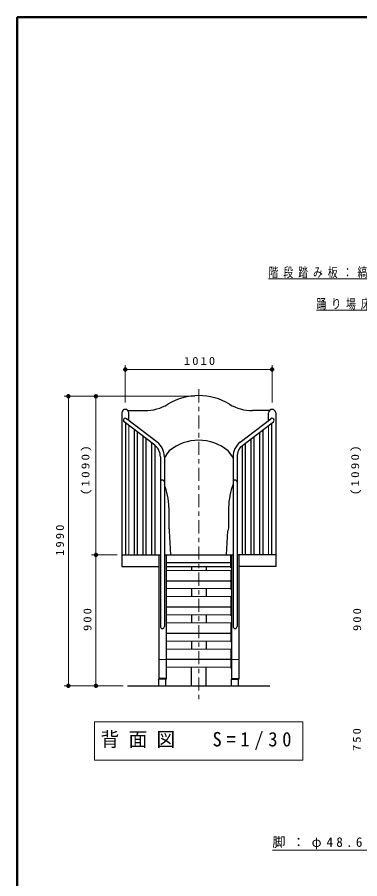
# Model space of a CAD drawing. Units: millimetres on the paper, scale 1:30. Extents: x -365 to 0, y -47 to 257.
# Drawn here: x -365 to -286.5, y 59.6 to 257 of the extents above; entities that cross this region are included whole.
import ezdxf

# ---------------------------------------------------------------- set-up
doc = ezdxf.new("R2010")
doc.units = ezdxf.units.MM
doc.linetypes.add('USER2', pattern=[6, 3, -1, 1, -1])
doc.layers.add('LY_1', color=7, linetype='Continuous', lineweight=13)
doc.layers.add('LY_2', color=7, linetype='Continuous', lineweight=13)
doc.styles.add('ＭＳ ゴシック', font='')
doc.styles.get('ＭＳ ゴシック').set_extended_font_data('MS Gothic')

# ---------------------------------------------------------------- blocks, each defined once
blk = doc.blocks.new('filled_dot')
at = {"color": 0, "linetype": 'Continuous', "lineweight": -2, "const_width": 1.25}
blk.add_lwpolyline([(-0.625, 0, 1), (0.625, 0, 1)], format="xyb", close=True, dxfattribs=at)

msp = doc.modelspace()

# ---------------------------------------------------------------- linework, layer by layer
at = {"layer": 'LY_1'}
for p, q in [((-307.373, 197.079), (-265.118, 197.079)), ((-296.389, 189.867), (-254.258, 189.867)), ((-340.217, 168.767), (-340.217, 177.313)), ((-340.217, 176.313), (-306.551, 176.313)), ((-306.551, 168.767), (-306.551, 177.313)), ((-324.384, 170.167), (-354.273, 170.167)), ((-353.273, 103.836), (-353.273, 170.167)), ((-346.956, 133.836), (-346.956, 170.167)), ((-339.412, 133.836), (-339.412, 163.481)), ((-307.356, 133.836), (-307.356, 163.481)), ((-342.051, 133.836), (-347.956, 133.836)), ((-346.956, 103.836), (-346.956, 133.836)), ((-330.784, 130.268), (-315.984, 130.268)), ((-330.784, 130.268), (-330.784, 125.882)), ((-315.984, 130.268), (-315.984, 125.882)), ((-330.884, 128.049), (-330.784, 128.049)), ((-315.884, 128.049), (-315.984, 128.049)), ((-330.884, 125.882), (-330.784, 125.882)), ((-330.784, 126.096), (-315.984, 126.096)), ((-315.884, 125.882), (-315.984, 125.882)), ((-330.784, 124.268), (-315.984, 124.268)), ((-330.784, 124.268), (-330.784, 119.882)), ((-315.984, 124.268), (-315.984, 119.882)), ((-330.884, 122.049), (-330.784, 122.049)), ((-315.884, 122.049), (-315.984, 122.049)), ((-330.884, 119.882), (-330.784, 119.882)), ((-330.784, 120.096), (-315.984, 120.096)), ((-315.884, 119.882), (-315.984, 119.882)), ((-330.784, 118.268), (-315.984, 118.268)), ((-330.784, 118.268), (-330.784, 113.882)), ((-315.984, 118.268), (-315.984, 113.882)), ((-330.884, 116.049), (-330.784, 116.049)), ((-315.884, 116.049), (-315.984, 116.049)), ((-330.884, 113.882), (-330.784, 113.882)), ((-330.784, 114.096), (-315.984, 114.096)), ((-315.884, 113.882), (-315.984, 113.882)), ((-330.784, 112.268), (-315.984, 112.268)), ((-330.784, 112.268), (-330.784, 107.882)), ((-315.984, 112.268), (-315.984, 107.882)), ((-332.551, 109.883), (-330.884, 109.883)), ((-330.884, 110.049), (-330.784, 110.049)), ((-315.884, 110.049), (-315.984, 110.049)), ((-315.884, 109.883), (-314.217, 109.883)), ((-330.884, 107.882), (-330.784, 107.882)), ((-330.784, 108.096), (-315.984, 108.096)), ((-315.884, 107.882), (-315.984, 107.882)), ((-340.717, 103.836), (-354.273, 103.836)), ((-347.284, 95.601), (-347.284, 86.801)), ((-299.484, 95.601), (-347.284, 95.601)), ((-299.484, 86.801), (-299.484, 95.601)), ((-347.284, 86.801), (-299.484, 86.801)), ((-306.492, 66.196), (-273.366, 66.196))]:
    msp.add_line(p, q, dxfattribs=at)
at = {"layer": 'LY_1', "linetype": 'USER2'}
msp.add_line((-323.384, 171.76), (-323.384, 99.941), dxfattribs=at)
at = {"layer": 'LY_1', "lineweight": 25}
for p, q in [((-341.027, 166.359), (-341.027, 133.836)), ((-339.621, 166.881), (-335.732, 166.881)), ((-339.407, 164.619), (-339.407, 166.359)), ((-307.148, 166.881), (-311.036, 166.881)), ((-307.361, 164.619), (-307.361, 166.359)), ((-305.741, 166.359), (-305.741, 133.836)), ((-333.461, 158.932), (-340.495, 164.309)), ((-340.125, 133.836), (-340.125, 164.026)), ((-332.911, 159.652), (-339.945, 165.029)), ((-313.858, 159.652), (-306.824, 165.029)), ((-313.307, 158.932), (-306.273, 164.309)), ((-306.643, 133.836), (-306.643, 164.026)), ((-338.125, 133.836), (-338.125, 162.497)), ((-337.402, 133.836), (-337.402, 161.944)), ((-309.367, 133.836), (-309.367, 161.944)), ((-308.643, 133.836), (-308.643, 162.497)), ((-336.125, 133.836), (-336.125, 160.968)), ((-335.402, 133.836), (-335.402, 160.415)), ((-311.367, 133.836), (-311.367, 160.415)), ((-310.643, 133.836), (-310.643, 160.968)), ((-334.125, 133.836), (-334.125, 159.439)), ((-333.402, 133.836), (-333.402, 158.886)), ((-313.367, 133.836), (-313.367, 158.886)), ((-312.643, 133.836), (-312.643, 159.439)), ((-332.171, 156.32), (-332.171, 117.416)), ((-331.264, 156.32), (-331.264, 117.416)), ((-315.504, 156.32), (-315.504, 117.416)), ((-314.597, 156.32), (-314.597, 117.416)), ((-330.215, 144.719), (-330.215, 139.926)), ((-316.553, 144.719), (-316.553, 139.926)), ((-329.784, 133.836), (-330.073, 139.348)), ((-316.984, 133.836), (-316.695, 139.348)), ((-341.051, 133.836), (-341.051, 131.169)), ((-341.051, 133.836), (-332.171, 133.836)), ((-332.551, 133.836), (-332.551, 105.352)), ((-331.264, 133.836), (-315.504, 133.836)), ((-330.884, 133.836), (-330.884, 105.352)), ((-330.784, 130.836), (-330.784, 133.836)), ((-315.984, 130.836), (-315.984, 133.836)), ((-315.884, 133.836), (-315.884, 105.352)), ((-305.717, 133.836), (-314.597, 133.836)), ((-314.217, 133.836), (-314.217, 105.352)), ((-305.717, 133.836), (-305.717, 131.169)), ((-341.051, 131.169), (-332.551, 131.169)), ((-330.884, 130.836), (-330.784, 130.836)), ((-330.784, 132.096), (-315.984, 132.096)), ((-330.784, 131.169), (-315.984, 131.169)), ((-325.077, 131.169), (-325.077, 130.268)), ((-321.691, 131.169), (-321.691, 130.268)), ((-315.884, 130.836), (-315.984, 130.836)), ((-305.717, 131.169), (-314.217, 131.169)), ((-315.984, 127.836), (-330.784, 127.836)), ((-325.077, 126.096), (-325.077, 124.268)), ((-321.691, 126.096), (-321.691, 124.268)), ((-315.984, 121.836), (-330.784, 121.836)), ((-325.077, 120.096), (-325.077, 118.268)), ((-321.691, 120.096), (-321.691, 118.268)), ((-315.984, 115.836), (-330.784, 115.836)), ((-325.077, 114.096), (-325.077, 112.268)), ((-321.691, 114.096), (-321.691, 112.268)), ((-315.984, 109.836), (-330.784, 109.836)), ((-325.077, 103.836), (-325.077, 108.096)), ((-321.691, 103.836), (-321.691, 108.096)), ((-330.884, 105.502), (-332.551, 105.502)), ((-330.884, 105.352), (-332.551, 105.352)), ((-332.527, 103.836), (-332.527, 105.352)), ((-330.907, 103.836), (-330.907, 105.352)), ((-315.884, 105.502), (-314.217, 105.502)), ((-315.884, 105.352), (-314.217, 105.352)), ((-315.861, 103.836), (-315.861, 105.352)), ((-314.241, 103.836), (-314.241, 105.352)), ((-339.717, 103.836), (-307.051, 103.836))]:
    msp.add_line(p, q, dxfattribs=at)
for centre, radius, start, end in [((-323.384, 156.651), 13.662, 58.9303, 121.0697), ((-335.732, 177.144), 10.264, 270, 301.0697), ((-311.036, 177.144), 10.264, 238.9303, 270), ((-340.217, 166.359), 0.81, 0, 180), ((-306.551, 166.359), 0.81, 0, 180), ((-340.22, 164.669), 0.453, 52.6028, 232.6028), ((-306.548, 164.669), 0.453, 307.3972, 127.3972), ((-323.384, 149.477), 10.604, 50.54221, 129.45779), ((-335.458, 156.32), 3.287, 0, 52.6028), ((-335.458, 156.32), 4.194, 0, 52.6028), ((-311.311, 156.32), 4.194, 127.3972, 180), ((-311.311, 156.32), 3.287, 127.3972, 180), ((-325.086, 153.039), 6.838, 137.44333, 154.61893), ((-321.682, 153.039), 6.838, 25.38107, 42.55667), ((-331.717, 150.502), 0.453, 0, 180), ((-347.3, 144.133), 17.095, 1.96504, 20.27221), ((-299.468, 144.133), 17.095, 159.72779, 178.03495), ((-315.051, 150.502), 0.453, 360, 180), ((-331.347, 139.34), 1.274, 0.33599, 27.33567), ((-315.421, 139.34), 1.274, 152.66433, 179.66401), ((-331.717, 117.416), 0.453, 180, 0), ((-315.051, 117.416), 0.453, 180, 0)]:
    msp.add_arc(centre, radius, start, end, dxfattribs=at)
at = {"layer": 'LY_2', "lineweight": 50}
for p, q in [((0, 257), (-365, 257)), ((-365, 257), (-365, 0))]:
    msp.add_line(p, q, dxfattribs=at)

# ---------------------------------------------------------------- block references
at = {"layer": 'LY_1', "xscale": 0.4, "yscale": 0.4}
msp.add_blockref('filled_dot', (-340.217, 176.313), dxfattribs=at)
for p, rotation in [((-306.551, 176.313), 180), ((-353.273, 170.167), 270), ((-346.956, 170.167), 270), ((-346.956, 133.836), 270), ((-346.956, 133.836), 90), ((-353.273, 103.836), 90), ((-346.956, 103.836), 90)]:
    msp.add_blockref('filled_dot', p, dxfattribs=dict(at, rotation=rotation))

# ---------------------------------------------------------------- texts
at = {"layer": 'LY_1', "style": 'ＭＳ ゴシック'}
for s, insert, char_height, attachment_point in [('\\T1.51;\\W0.75;階段踏み板：縞鋼板\u30002.3ｔ', (-307.373, 197.229), 2.199, 7), ('\\T1.51;\\W0.75;踊り場床板：縞鋼板\u30002.3ｔ', (-296.389, 190.017), 2.199, 7), ('\\T1.33;\\W1.15;1010', (-322.961, 177.313), 1.833, 8), ('\\T1.5;\\W0.95;背面図\u3000S=1/30', (-345.884, 91.201), 3.299, 4), ('\\T1.5;脚：φ48.6×3.2', (-306.492, 66.346), 2.199, 7)]:
    msp.add_mtext(s, dxfattribs=dict(at, insert=insert, char_height=char_height, attachment_point=attachment_point))
at = {"layer": 'LY_1', "char_height": 1.833, "attachment_point": 8, "rotation": 90, "style": 'ＭＳ ゴシック'}
for s, insert in [('\\T1.33;\\W1.2;(1090)', (-347.956, 153.459)), ('\\T1.33;\\W1.2;(1090)', (-286.132, 153.452)), ('\\T1.33;\\W1.15;1990', (-354.273, 137.425)), ('\\T1.33;\\W1.15;900', (-347.956, 119.252)), ('\\T1.33;\\W1.15;900', (-286.132, 119.252)), ('\\T1.33;\\W1.15;750', (-286.206, 91.751))]:
    msp.add_mtext(s, dxfattribs=dict(at, insert=insert))

doc.saveas('drawing.dxf')
